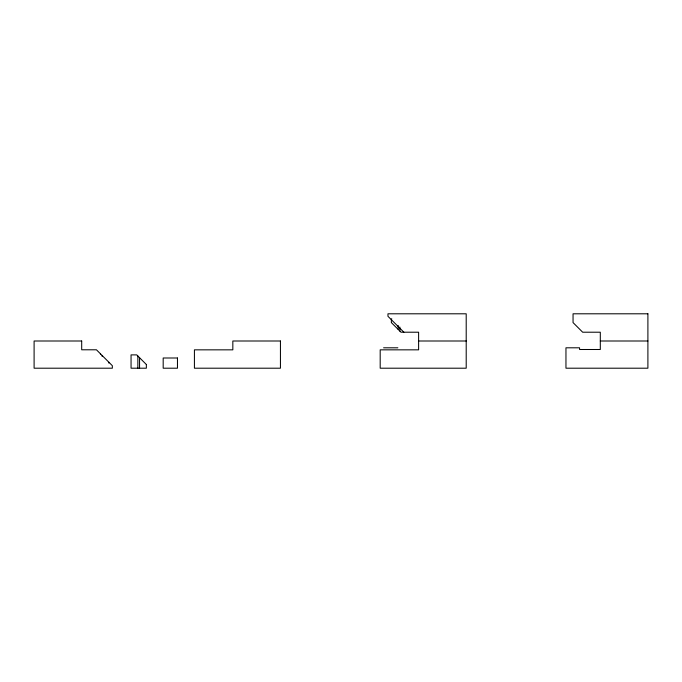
<?xml version="1.0" encoding="UTF-8"?>
<svg xmlns="http://www.w3.org/2000/svg" width="682" height="682" viewBox="0 0 682 682"><rect width="100%" height="100%" fill="white"/><g stroke="black" fill="none" stroke-linecap="round" stroke-linejoin="round"><path stroke-width="1.02" d="M391.835 318.903L391.357 318.903L391.357 322.595M418.612 341L466.207 341M600.305 341L647.9 341M383.591 347.803L397.87 347.803M108.83 363.097L108.95 362.295M403.863 332.211L387.964 316.303L387.964 313.797L466.207 313.797L466.207 368.203L380.189 368.203L380.189 349.84L418.612 349.84L418.612 332.211L400.973 332.211L391.519 322.748M146.195 364.35L136.741 354.887L131.055 354.887L131.055 368.203L146.357 368.203L146.357 364.512M399.857 327.045L399.857 331.094M398.16 325.459L398.16 329.389M139.554 357.709L139.554 368.203M137.858 356.004L137.858 368.203M102.147 355.493L102.147 356.447M100.45 353.796L100.45 354.376M647.9 313.797L573.051 313.797L573.051 322.595L582.667 332.211L600.305 332.211L600.305 349.499L579.564 349.499L579.564 347.803L565.958 347.803L565.958 368.203L647.9 368.203L647.9 313.797M81.695 341L34.1 341L34.1 368.203L112.342 368.203L112.342 365.697L96.443 349.789L81.695 349.789L81.695 341M280.438 341L232.835 341L232.835 349.84L194.421 349.84L194.421 368.203L280.438 368.203L280.438 341M177.465 357.999L163.186 357.999L163.186 368.203L177.465 368.203L177.465 357.999"/></g></svg>
